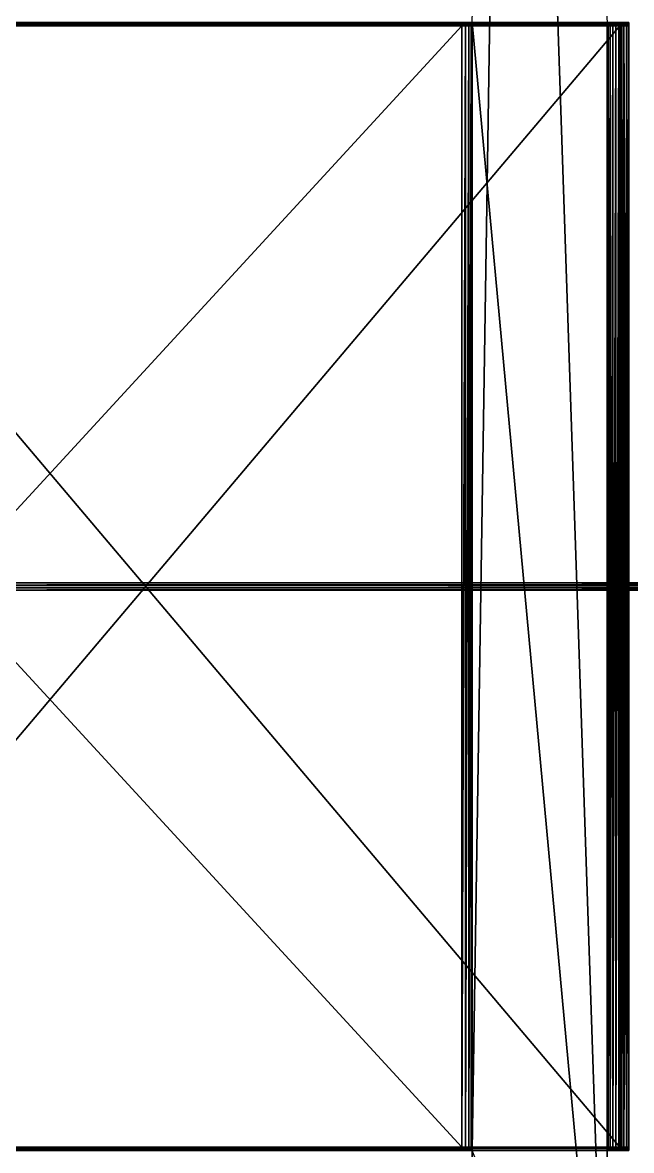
# Model space of a CAD drawing. Extents: x -683 to 86, y -225 to -3.
# Drawn here: x -471.2 to -437.1, y -145.8 to -82.6 of the extents above; entities that cross this region are included whole.
import ezdxf

# ---------------------------------------------------------------- set-up
doc = ezdxf.new("R2010")
doc.units = 0
doc.header["$MEASUREMENT"] = 0
doc.layers.get('0').update_dxf_attribs({"linetype": 'CONTINUOUS'})

msp = doc.modelspace()

# ---------------------------------------------------------------- linework, layer by layer
for points in [[(-445.996, -145.774, 5.688), (-445.996, -82.566, 5.688), (-443.823, -4.949, 15.849)], [(-445.996, -145.774, 5.688), (-443.823, -4.949, 15.849), (-438.436, -164.478, 27.154)], [(-443.823, -4.949, 15.849), (-438.436, -82.566, 27.154), (-438.436, -164.478, 27.154)], [(-504.396, -82.566, 9.247), (-446.588, -82.566, 5.55), (-446.588, -82.658, 5.55)], [(-504.396, -82.566, 9.247), (-446.588, -82.658, 5.55), (-504.396, -82.658, 9.247)], [(-446.588, -82.658, 5.55), (-504.396, -82.658, 9.247), (-504.396, -82.566, 9.247)], [(-446.588, -82.658, 5.55), (-504.396, -82.566, 9.247), (-446.588, -82.566, 5.55)], [(-504.396, -82.658, 9.247), (-446.588, -82.658, 5.55), (-446.588, -82.751, 5.55)], [(-504.396, -82.658, 9.247), (-446.588, -82.751, 5.55), (-504.396, -82.751, 9.247)], [(-446.588, -82.751, 5.55), (-504.396, -82.751, 9.247), (-504.396, -82.658, 9.247)], [(-446.588, -82.751, 5.55), (-504.396, -82.658, 9.247), (-446.588, -82.658, 5.55)], [(-504.396, -82.751, 9.247), (-446.588, -82.751, 5.55), (-446.588, -145.589, 5.55)], [(-504.396, -82.751, 9.247), (-446.588, -145.589, 5.55), (-504.396, -145.589, 9.247)], [(-504.396, -145.589, 9.247), (-504.396, -82.751, 9.247), (-446.588, -82.751, 5.55)], [(-504.396, -145.589, 9.247), (-446.588, -82.751, 5.55), (-446.588, -145.589, 5.55)], [(-437.728, -82.566, 31.908), (-490.88, -82.566, 35.858), (-490.88, -82.658, 35.858)], [(-437.728, -82.566, 31.908), (-490.88, -82.658, 35.858), (-437.728, -82.658, 31.908)], [(-490.88, -82.658, 35.858), (-437.728, -82.658, 31.908), (-437.728, -82.566, 31.908)], [(-490.88, -82.658, 35.858), (-437.728, -82.566, 31.908), (-490.88, -82.566, 35.858)], [(-437.728, -82.658, 31.908), (-490.88, -82.658, 35.858), (-490.88, -82.751, 35.858)], [(-437.728, -82.658, 31.908), (-490.88, -82.751, 35.858), (-437.728, -82.751, 31.908)], [(-490.88, -82.751, 35.858), (-437.728, -82.751, 31.908), (-437.728, -82.658, 31.908)], [(-490.88, -82.751, 35.858), (-437.728, -82.658, 31.908), (-490.88, -82.658, 35.858)], [(-437.728, -82.751, 31.908), (-490.88, -82.751, 35.858), (-490.88, -145.589, 35.858)], [(-437.728, -82.751, 31.908), (-490.88, -145.589, 35.858), (-437.728, -145.589, 31.908)], [(-437.728, -145.589, 31.908), (-437.728, -82.751, 31.908), (-490.88, -82.751, 35.858)], [(-437.728, -145.589, 31.908), (-490.88, -82.751, 35.858), (-490.88, -145.589, 35.858)], [(-446.588, -82.658, 5.55), (-446.588, -82.566, 5.55), (-446.391, -82.566, 5.549)], [(-446.588, -82.658, 5.55), (-446.391, -82.566, 5.549), (-446.384, -82.635, 5.55)], [(-446.588, -82.658, 5.55), (-446.588, -82.566, 5.55), (-446.391, -82.566, 5.549)], [(-446.588, -82.658, 5.55), (-446.391, -82.566, 5.549), (-446.384, -82.635, 5.55)], [(-446.588, -82.751, 5.55), (-446.588, -82.658, 5.55), (-446.384, -82.635, 5.55)], [(-446.588, -82.751, 5.55), (-446.384, -82.635, 5.55), (-446.381, -82.708, 5.55)], [(-446.588, -82.751, 5.55), (-446.588, -82.658, 5.55), (-446.384, -82.635, 5.55)], [(-446.588, -82.751, 5.55), (-446.384, -82.635, 5.55), (-446.381, -82.708, 5.55)], [(-446.381, -82.708, 5.55), (-446.381, -145.632, 5.55), (-446.588, -145.589, 5.55)], [(-446.381, -82.708, 5.55), (-446.588, -145.589, 5.55), (-446.588, -82.751, 5.55)], [(-446.588, -145.589, 5.55), (-446.588, -82.751, 5.55), (-446.381, -82.708, 5.55)], [(-446.588, -145.589, 5.55), (-446.381, -82.708, 5.55), (-446.381, -145.632, 5.55)], [(-446.384, -82.635, 5.55), (-446.391, -82.566, 5.549), (-446.277, -82.566, 5.561)], [(-446.384, -82.635, 5.55), (-446.391, -82.566, 5.549), (-446.277, -82.566, 5.561)], [(-446.384, -82.635, 5.55), (-446.277, -82.566, 5.561), (-446.232, -82.606, 5.569)], [(-446.384, -82.635, 5.55), (-446.277, -82.566, 5.561), (-446.232, -82.606, 5.569)], [(-446.381, -82.708, 5.55), (-446.384, -82.635, 5.55), (-446.232, -82.606, 5.569)], [(-446.381, -82.708, 5.55), (-446.384, -82.635, 5.55), (-446.232, -82.606, 5.569)], [(-446.381, -82.708, 5.55), (-446.232, -82.606, 5.569), (-446.196, -82.658, 5.576)], [(-446.381, -82.708, 5.55), (-446.232, -82.606, 5.569), (-446.196, -82.658, 5.576)], [(-446.196, -82.658, 5.576), (-446.196, -145.682, 5.576), (-446.381, -145.632, 5.55)], [(-446.196, -82.658, 5.576), (-446.381, -145.632, 5.55), (-446.381, -82.708, 5.55)], [(-446.381, -145.632, 5.55), (-446.381, -82.708, 5.55), (-446.196, -82.658, 5.576)], [(-446.381, -145.632, 5.55), (-446.196, -82.658, 5.576), (-446.196, -145.682, 5.576)], [(-446.138, -82.566, 5.592), (-446.232, -82.606, 5.569), (-446.277, -82.566, 5.561)], [(-446.138, -82.566, 5.592), (-446.232, -82.606, 5.569), (-446.277, -82.566, 5.561)], [(-446.061, -82.608, 5.625), (-446.232, -82.606, 5.569), (-446.138, -82.566, 5.592)], [(-446.061, -82.608, 5.625), (-446.232, -82.606, 5.569), (-446.138, -82.566, 5.592)], [(-446.061, -82.608, 5.625), (-446.196, -82.658, 5.576), (-446.232, -82.606, 5.569)], [(-446.061, -82.608, 5.625), (-446.196, -82.658, 5.576), (-446.232, -82.606, 5.569)], [(-446.061, -82.608, 5.625), (-446.061, -145.732, 5.625), (-446.196, -145.682, 5.576)], [(-446.061, -82.608, 5.625), (-446.196, -145.682, 5.576), (-446.196, -82.658, 5.576)], [(-446.196, -145.682, 5.576), (-446.196, -82.658, 5.576), (-446.061, -82.608, 5.625)], [(-446.196, -145.682, 5.576), (-446.061, -82.608, 5.625), (-446.061, -145.732, 5.625)], [(-445.996, -82.566, 5.688), (-446.061, -82.608, 5.625), (-446.138, -82.566, 5.592)], [(-445.996, -82.566, 5.688), (-446.061, -82.608, 5.625), (-446.138, -82.566, 5.592)], [(-445.996, -82.566, 5.688), (-445.996, -145.774, 5.688), (-446.061, -145.732, 5.625)], [(-445.996, -82.566, 5.688), (-446.061, -145.732, 5.625), (-446.061, -82.608, 5.625)], [(-446.061, -145.732, 5.625), (-446.061, -82.608, 5.625), (-445.996, -82.566, 5.688)], [(-446.061, -145.732, 5.625), (-445.996, -82.566, 5.688), (-445.996, -145.774, 5.688)], [(-445.996, -164.469, 5.688), (-445.996, -145.774, 5.688), (-445.996, -82.566, 5.688)], [(-438.436, -164.478, 27.154), (-445.996, -164.469, 5.688), (-445.996, -82.566, 5.688)], [(-438.436, -82.566, 27.154), (-438.436, -164.478, 27.154), (-445.996, -82.566, 5.688)], [(-438.436, -82.566, 27.154), (-438.436, -145.774, 27.154), (-438.436, -164.478, 27.154)], [(-438.436, -82.566, 27.154), (-438.436, -145.774, 27.154), (-438.436, -164.478, 27.154)], [(-438.436, -82.566, 27.154), (-438.315, -82.566, 27.277), (-438.379, -82.608, 27.228)], [(-438.436, -82.566, 27.154), (-438.315, -82.566, 27.277), (-438.379, -82.608, 27.228)], [(-438.436, -145.774, 27.154), (-438.436, -82.566, 27.154), (-438.379, -82.608, 27.228)], [(-438.379, -82.608, 27.228), (-438.436, -145.774, 27.154), (-438.436, -82.566, 27.154)], [(-438.436, -145.774, 27.154), (-438.379, -82.608, 27.228), (-438.379, -145.732, 27.228)], [(-438.379, -82.608, 27.228), (-438.379, -145.732, 27.228), (-438.436, -145.774, 27.154)], [(-438.379, -82.608, 27.228), (-438.315, -82.566, 27.277), (-438.237, -82.606, 27.323)], [(-438.379, -82.608, 27.228), (-438.315, -82.566, 27.277), (-438.237, -82.606, 27.323)], [(-438.379, -82.608, 27.228), (-438.237, -82.606, 27.323), (-438.266, -82.658, 27.307)], [(-438.379, -82.608, 27.228), (-438.237, -82.606, 27.323), (-438.266, -82.658, 27.307)], [(-438.379, -145.732, 27.228), (-438.379, -82.608, 27.228), (-438.266, -82.658, 27.307)], [(-438.266, -82.658, 27.307), (-438.379, -145.732, 27.228), (-438.379, -82.608, 27.228)], [(-438.379, -145.732, 27.228), (-438.266, -82.658, 27.307), (-438.266, -145.682, 27.307)], [(-438.266, -82.658, 27.307), (-438.266, -145.682, 27.307), (-438.379, -145.732, 27.228)], [(-438.315, -82.566, 27.277), (-438.201, -82.566, 27.342), (-438.237, -82.606, 27.323)], [(-438.315, -82.566, 27.277), (-438.201, -82.566, 27.342), (-438.237, -82.606, 27.323)], [(-438.115, -82.708, 27.379), (-438.266, -82.658, 27.307), (-438.237, -82.606, 27.323)], [(-438.115, -82.708, 27.379), (-438.266, -82.658, 27.307), (-438.237, -82.606, 27.323)], [(-438.266, -145.682, 27.307), (-438.266, -82.658, 27.307), (-438.115, -82.708, 27.379)], [(-438.115, -82.708, 27.379), (-438.266, -145.682, 27.307), (-438.266, -82.658, 27.307)], [(-438.266, -145.682, 27.307), (-438.115, -82.708, 27.379), (-438.115, -145.632, 27.379)], [(-438.115, -82.708, 27.379), (-438.115, -145.632, 27.379), (-438.266, -145.682, 27.307)], [(-438.113, -82.635, 27.38), (-438.237, -82.606, 27.323), (-438.201, -82.566, 27.342)], [(-438.113, -82.635, 27.38), (-438.237, -82.606, 27.323), (-438.201, -82.566, 27.342)], [(-438.115, -82.708, 27.379), (-438.237, -82.606, 27.323), (-438.113, -82.635, 27.38)], [(-438.115, -82.708, 27.379), (-438.237, -82.606, 27.323), (-438.113, -82.635, 27.38)], [(-438.113, -82.635, 27.38), (-438.201, -82.566, 27.342), (-438.108, -82.566, 27.382)], [(-438.113, -82.635, 27.38), (-438.201, -82.566, 27.342), (-438.108, -82.566, 27.382)], [(-437.949, -82.751, 27.433), (-438.115, -82.708, 27.379), (-438.113, -82.635, 27.38)], [(-437.949, -82.751, 27.433), (-438.115, -82.708, 27.379), (-438.113, -82.635, 27.38)], [(-438.115, -145.632, 27.379), (-438.115, -82.708, 27.379), (-437.949, -82.751, 27.433)], [(-437.949, -82.751, 27.433), (-438.115, -145.632, 27.379), (-438.115, -82.708, 27.379)], [(-438.115, -145.632, 27.379), (-437.949, -82.751, 27.433), (-437.949, -145.589, 27.433)], [(-437.949, -82.751, 27.433), (-437.949, -145.589, 27.433), (-438.115, -145.632, 27.379)], [(-437.949, -82.658, 27.433), (-438.113, -82.635, 27.38), (-438.108, -82.566, 27.382)], [(-437.949, -82.658, 27.433), (-438.113, -82.635, 27.38), (-438.108, -82.566, 27.382)], [(-437.949, -82.751, 27.433), (-438.113, -82.635, 27.38), (-437.949, -82.658, 27.433)], [(-437.949, -82.751, 27.433), (-438.113, -82.635, 27.38), (-437.949, -82.658, 27.433)], [(-437.949, -82.658, 27.433), (-438.108, -82.566, 27.382), (-437.949, -82.566, 27.433)], [(-437.949, -82.658, 27.433), (-438.108, -82.566, 27.382), (-437.949, -82.566, 27.433)], [(-437.949, -82.658, 27.433), (-437.949, -82.566, 27.433), (-437.779, -82.566, 27.491)], [(-437.949, -82.658, 27.433), (-437.779, -82.566, 27.491), (-437.779, -82.658, 27.491)], [(-437.949, -82.658, 27.433), (-437.949, -82.566, 27.433), (-437.779, -82.566, 27.491)], [(-437.949, -82.658, 27.433), (-437.779, -82.566, 27.491), (-437.779, -82.658, 27.491)], [(-437.949, -82.566, 27.433), (-437.949, -82.566, 27.433), (-437.949, -82.658, 27.433)], [(-437.949, -82.566, 27.433), (-437.949, -82.658, 27.433), (-437.949, -82.658, 27.433)], [(-437.949, -82.658, 27.433), (-437.949, -82.658, 27.433), (-437.949, -82.566, 27.433)], [(-437.949, -82.658, 27.433), (-437.949, -82.566, 27.433), (-437.949, -82.566, 27.433)], [(-437.949, -82.751, 27.433), (-437.949, -82.658, 27.433), (-437.779, -82.658, 27.491)], [(-437.949, -82.751, 27.433), (-437.779, -82.658, 27.491), (-437.787, -82.751, 27.488)], [(-437.949, -82.751, 27.433), (-437.949, -82.658, 27.433), (-437.779, -82.658, 27.491)], [(-437.949, -82.751, 27.433), (-437.779, -82.658, 27.491), (-437.787, -82.751, 27.488)], [(-437.949, -82.658, 27.433), (-437.949, -82.658, 27.433), (-437.949, -82.751, 27.433)], [(-437.949, -82.658, 27.433), (-437.949, -82.751, 27.433), (-437.949, -82.751, 27.433)], [(-437.949, -82.751, 27.433), (-437.949, -82.751, 27.433), (-437.949, -82.658, 27.433)], [(-437.949, -82.751, 27.433), (-437.949, -82.658, 27.433), (-437.949, -82.658, 27.433)], [(-437.949, -82.751, 27.433), (-437.949, -82.751, 27.433), (-437.949, -145.589, 27.433)], [(-437.949, -82.751, 27.433), (-437.949, -145.589, 27.433), (-437.949, -145.589, 27.433)], [(-437.949, -145.589, 27.433), (-437.949, -82.751, 27.433), (-437.949, -82.751, 27.433)], [(-437.949, -145.589, 27.433), (-437.949, -82.751, 27.433), (-437.949, -145.589, 27.433)], [(-437.949, -145.589, 27.433), (-437.949, -82.751, 27.433), (-437.787, -82.751, 27.488)], [(-437.949, -145.589, 27.433), (-437.787, -82.751, 27.488), (-437.787, -145.589, 27.488)], [(-437.787, -82.751, 27.488), (-437.787, -145.589, 27.488), (-437.949, -145.589, 27.433)], [(-437.787, -82.751, 27.488), (-437.949, -145.589, 27.433), (-437.949, -82.751, 27.433)], [(-437.787, -82.751, 27.488), (-437.779, -82.658, 27.491), (-437.647, -82.658, 27.56)], [(-437.787, -82.751, 27.488), (-437.647, -82.658, 27.56), (-437.647, -82.751, 27.56)], [(-437.787, -82.751, 27.488), (-437.779, -82.658, 27.491), (-437.647, -82.658, 27.56)], [(-437.787, -82.751, 27.488), (-437.647, -82.658, 27.56), (-437.647, -82.751, 27.56)], [(-437.787, -145.589, 27.488), (-437.787, -82.751, 27.488), (-437.647, -82.751, 27.56)], [(-437.787, -145.589, 27.488), (-437.647, -82.751, 27.56), (-437.647, -145.589, 27.56)], [(-437.647, -82.751, 27.56), (-437.647, -145.589, 27.56), (-437.787, -145.589, 27.488)], [(-437.647, -82.751, 27.56), (-437.787, -145.589, 27.488), (-437.787, -82.751, 27.488)], [(-437.779, -82.658, 27.491), (-437.779, -82.566, 27.491), (-437.647, -82.566, 27.56)], [(-437.779, -82.658, 27.491), (-437.647, -82.566, 27.56), (-437.647, -82.658, 27.56)], [(-437.779, -82.658, 27.491), (-437.779, -82.566, 27.491), (-437.647, -82.566, 27.56)], [(-437.779, -82.658, 27.491), (-437.647, -82.566, 27.56), (-437.647, -82.658, 27.56)], [(-437.728, -82.658, 31.908), (-437.52, -82.658, 31.878), (-437.52, -82.566, 31.878)], [(-437.728, -82.658, 31.908), (-437.52, -82.566, 31.878), (-437.728, -82.566, 31.908)], [(-437.728, -82.658, 31.908), (-437.52, -82.658, 31.878), (-437.52, -82.566, 31.878)], [(-437.728, -82.658, 31.908), (-437.52, -82.566, 31.878), (-437.728, -82.566, 31.908)], [(-437.728, -82.751, 31.908), (-437.529, -82.751, 31.88), (-437.52, -82.658, 31.878)], [(-437.728, -82.751, 31.908), (-437.52, -82.658, 31.878), (-437.728, -82.658, 31.908)], [(-437.728, -82.751, 31.908), (-437.529, -82.751, 31.88), (-437.52, -82.658, 31.878)], [(-437.728, -82.751, 31.908), (-437.52, -82.658, 31.878), (-437.728, -82.658, 31.908)], [(-437.529, -145.589, 31.88), (-437.529, -82.751, 31.88), (-437.728, -82.751, 31.908)], [(-437.529, -145.589, 31.88), (-437.728, -82.751, 31.908), (-437.728, -145.589, 31.908)], [(-437.728, -82.751, 31.908), (-437.728, -145.589, 31.908), (-437.529, -145.589, 31.88)], [(-437.728, -82.751, 31.908), (-437.529, -145.589, 31.88), (-437.529, -82.751, 31.88)], [(-437.555, -82.658, 27.636), (-437.647, -82.658, 27.56), (-437.647, -82.566, 27.56)], [(-437.555, -82.658, 27.636), (-437.647, -82.566, 27.56), (-437.555, -82.566, 27.636)], [(-437.555, -82.658, 27.636), (-437.647, -82.658, 27.56), (-437.647, -82.566, 27.56)], [(-437.555, -82.658, 27.636), (-437.647, -82.566, 27.56), (-437.555, -82.566, 27.636)], [(-437.551, -82.751, 27.64), (-437.647, -82.751, 27.56), (-437.647, -82.658, 27.56)], [(-437.551, -82.751, 27.64), (-437.647, -82.658, 27.56), (-437.555, -82.658, 27.636)], [(-437.551, -82.751, 27.64), (-437.647, -82.751, 27.56), (-437.647, -82.658, 27.56)], [(-437.551, -82.751, 27.64), (-437.647, -82.658, 27.56), (-437.555, -82.658, 27.636)], [(-437.647, -145.589, 27.56), (-437.647, -82.751, 27.56), (-437.551, -82.751, 27.64)], [(-437.647, -145.589, 27.56), (-437.551, -82.751, 27.64), (-437.551, -145.589, 27.64)], [(-437.551, -82.751, 27.64), (-437.551, -145.589, 27.64), (-437.647, -145.589, 27.56)], [(-437.551, -82.751, 27.64), (-437.647, -145.589, 27.56), (-437.647, -82.751, 27.56)], [(-437.514, -82.658, 27.714), (-437.555, -82.658, 27.636), (-437.555, -82.566, 27.636)], [(-437.514, -82.658, 27.714), (-437.555, -82.566, 27.636), (-437.514, -82.566, 27.714)], [(-437.514, -82.658, 27.714), (-437.555, -82.658, 27.636), (-437.555, -82.566, 27.636)], [(-437.514, -82.658, 27.714), (-437.555, -82.566, 27.636), (-437.514, -82.566, 27.714)], [(-437.514, -82.751, 27.714), (-437.551, -82.751, 27.64), (-437.555, -82.658, 27.636)], [(-437.514, -82.751, 27.714), (-437.555, -82.658, 27.636), (-437.514, -82.658, 27.714)], [(-437.514, -82.751, 27.714), (-437.551, -82.751, 27.64), (-437.555, -82.658, 27.636)], [(-437.514, -82.751, 27.714), (-437.555, -82.658, 27.636), (-437.514, -82.658, 27.714)], [(-437.551, -145.589, 27.64), (-437.551, -82.751, 27.64), (-437.514, -82.751, 27.714)], [(-437.551, -145.589, 27.64), (-437.514, -82.751, 27.714), (-437.514, -145.589, 27.714)], [(-437.514, -82.751, 27.714), (-437.514, -145.589, 27.714), (-437.551, -145.589, 27.64)], [(-437.514, -82.751, 27.714), (-437.551, -145.589, 27.64), (-437.551, -82.751, 27.64)], [(-437.529, -82.751, 31.88), (-437.362, -82.751, 31.829), (-437.362, -82.658, 31.829)], [(-437.529, -82.751, 31.88), (-437.362, -82.658, 31.829), (-437.52, -82.658, 31.878)], [(-437.529, -82.751, 31.88), (-437.362, -82.751, 31.829), (-437.362, -82.658, 31.829)], [(-437.529, -82.751, 31.88), (-437.362, -82.658, 31.829), (-437.52, -82.658, 31.878)], [(-437.362, -145.589, 31.829), (-437.362, -82.751, 31.829), (-437.529, -82.751, 31.88)], [(-437.362, -145.589, 31.829), (-437.529, -82.751, 31.88), (-437.529, -145.589, 31.88)], [(-437.529, -82.751, 31.88), (-437.529, -145.589, 31.88), (-437.362, -145.589, 31.829)], [(-437.529, -82.751, 31.88), (-437.362, -145.589, 31.829), (-437.362, -82.751, 31.829)], [(-437.52, -82.658, 31.878), (-437.362, -82.658, 31.829), (-437.362, -82.566, 31.829)], [(-437.52, -82.658, 31.878), (-437.362, -82.566, 31.829), (-437.52, -82.566, 31.878)], [(-437.52, -82.658, 31.878), (-437.362, -82.658, 31.829), (-437.362, -82.566, 31.829)], [(-437.52, -82.658, 31.878), (-437.362, -82.566, 31.829), (-437.52, -82.566, 31.878)], [(-437.514, -82.566, 27.714), (-437.218, -82.566, 31.695), (-437.218, -82.658, 31.695)], [(-437.514, -82.566, 27.714), (-437.218, -82.658, 31.695), (-437.514, -82.658, 27.714)], [(-437.218, -82.658, 31.695), (-437.514, -82.658, 27.714), (-437.514, -82.566, 27.714)], [(-437.218, -82.658, 31.695), (-437.514, -82.566, 27.714), (-437.218, -82.566, 31.695)], [(-437.514, -82.658, 27.714), (-437.218, -82.658, 31.695), (-437.218, -82.751, 31.695)], [(-437.514, -82.658, 27.714), (-437.218, -82.751, 31.695), (-437.514, -82.751, 27.714)], [(-437.218, -82.751, 31.695), (-437.514, -82.751, 27.714), (-437.514, -82.658, 27.714)], [(-437.218, -82.751, 31.695), (-437.514, -82.658, 27.714), (-437.218, -82.658, 31.695)], [(-437.218, -145.589, 31.695), (-437.514, -145.589, 27.714), (-437.514, -82.751, 27.714)], [(-437.218, -145.589, 31.695), (-437.514, -82.751, 27.714), (-437.218, -82.751, 31.695)], [(-437.218, -82.751, 31.695), (-437.218, -145.589, 31.695), (-437.514, -145.589, 27.714)], [(-437.218, -82.751, 31.695), (-437.514, -145.589, 27.714), (-437.514, -82.751, 27.714)], [(-437.257, -82.658, 31.768), (-437.257, -82.566, 31.768), (-437.362, -82.566, 31.829)], [(-437.257, -82.658, 31.768), (-437.362, -82.566, 31.829), (-437.362, -82.658, 31.829)], [(-437.257, -82.658, 31.768), (-437.257, -82.566, 31.768), (-437.362, -82.566, 31.829)], [(-437.257, -82.658, 31.768), (-437.362, -82.566, 31.829), (-437.362, -82.658, 31.829)], [(-437.253, -82.751, 31.765), (-437.257, -82.658, 31.768), (-437.362, -82.658, 31.829)], [(-437.253, -82.751, 31.765), (-437.362, -82.658, 31.829), (-437.362, -82.751, 31.829)], [(-437.253, -82.751, 31.765), (-437.257, -82.658, 31.768), (-437.362, -82.658, 31.829)], [(-437.253, -82.751, 31.765), (-437.362, -82.658, 31.829), (-437.362, -82.751, 31.829)], [(-437.253, -145.589, 31.765), (-437.253, -82.751, 31.765), (-437.362, -82.751, 31.829)], [(-437.253, -145.589, 31.765), (-437.362, -82.751, 31.829), (-437.362, -145.589, 31.829)], [(-437.362, -82.751, 31.829), (-437.362, -145.589, 31.829), (-437.253, -145.589, 31.765)], [(-437.362, -82.751, 31.829), (-437.253, -145.589, 31.765), (-437.253, -82.751, 31.765)], [(-437.218, -82.658, 31.695), (-437.218, -82.566, 31.695), (-437.257, -82.566, 31.768)], [(-437.218, -82.658, 31.695), (-437.257, -82.566, 31.768), (-437.257, -82.658, 31.768)], [(-437.218, -82.658, 31.695), (-437.218, -82.566, 31.695), (-437.257, -82.566, 31.768)], [(-437.218, -82.658, 31.695), (-437.257, -82.566, 31.768), (-437.257, -82.658, 31.768)], [(-437.218, -82.751, 31.695), (-437.218, -82.658, 31.695), (-437.257, -82.658, 31.768)], [(-437.218, -82.751, 31.695), (-437.257, -82.658, 31.768), (-437.253, -82.751, 31.765)], [(-437.218, -82.751, 31.695), (-437.218, -82.658, 31.695), (-437.257, -82.658, 31.768)], [(-437.218, -82.751, 31.695), (-437.257, -82.658, 31.768), (-437.253, -82.751, 31.765)], [(-437.218, -145.589, 31.695), (-437.218, -82.751, 31.695), (-437.253, -82.751, 31.765)], [(-437.218, -145.589, 31.695), (-437.253, -82.751, 31.765), (-437.253, -145.589, 31.765)], [(-437.253, -82.751, 31.765), (-437.253, -145.589, 31.765), (-437.218, -145.589, 31.695)], [(-437.253, -82.751, 31.765), (-437.218, -145.589, 31.695), (-437.218, -82.751, 31.695)], [(-499.793, -114.102, 98.63), (-290.08, -114.102, 128.705), (-290.08, -113.967, 128.705)], [(-499.793, -114.102, 98.63), (-290.08, -113.967, 128.705), (-499.793, -113.967, 98.63)], [(-499.793, -114.238, 98.63), (-290.08, -114.238, 128.705), (-290.08, -114.102, 128.705)], [(-499.793, -114.238, 98.63), (-290.08, -114.102, 128.705), (-499.793, -114.102, 98.63)], [(-499.793, -114.373, 98.63), (-290.08, -114.373, 128.705), (-290.08, -114.238, 128.705)], [(-499.793, -114.373, 98.63), (-290.08, -114.238, 128.705), (-499.793, -114.238, 98.63)], [(-446.588, -145.682, 5.55), (-504.396, -145.682, 9.247), (-504.396, -145.589, 9.247)], [(-446.588, -145.682, 5.55), (-504.396, -145.589, 9.247), (-446.588, -145.589, 5.55)], [(-504.396, -145.589, 9.247), (-446.588, -145.589, 5.55), (-446.588, -145.682, 5.55)], [(-504.396, -145.589, 9.247), (-446.588, -145.682, 5.55), (-504.396, -145.682, 9.247)], [(-446.588, -145.774, 5.55), (-504.396, -145.774, 9.247), (-504.396, -145.682, 9.247)], [(-446.588, -145.774, 5.55), (-504.396, -145.682, 9.247), (-446.588, -145.682, 5.55)], [(-504.396, -145.682, 9.247), (-446.588, -145.682, 5.55), (-446.588, -145.774, 5.55)], [(-504.396, -145.682, 9.247), (-446.588, -145.774, 5.55), (-504.396, -145.774, 9.247)], [(-490.88, -145.682, 35.858), (-437.728, -145.682, 31.908), (-437.728, -145.589, 31.908)], [(-490.88, -145.682, 35.858), (-437.728, -145.589, 31.908), (-490.88, -145.589, 35.858)], [(-437.728, -145.589, 31.908), (-490.88, -145.589, 35.858), (-490.88, -145.682, 35.858)], [(-437.728, -145.589, 31.908), (-490.88, -145.682, 35.858), (-437.728, -145.682, 31.908)], [(-490.88, -145.774, 35.858), (-437.728, -145.774, 31.908), (-437.728, -145.682, 31.908)], [(-490.88, -145.774, 35.858), (-437.728, -145.682, 31.908), (-490.88, -145.682, 35.858)], [(-437.728, -145.682, 31.908), (-490.88, -145.682, 35.858), (-490.88, -145.774, 35.858)], [(-437.728, -145.682, 31.908), (-490.88, -145.774, 35.858), (-437.728, -145.774, 31.908)], [(-446.588, -145.589, 5.55), (-446.381, -145.632, 5.55), (-446.384, -145.705, 5.55)], [(-446.588, -145.589, 5.55), (-446.384, -145.705, 5.55), (-446.588, -145.682, 5.55)], [(-446.588, -145.589, 5.55), (-446.381, -145.632, 5.55), (-446.384, -145.705, 5.55)], [(-446.588, -145.589, 5.55), (-446.384, -145.705, 5.55), (-446.588, -145.682, 5.55)], [(-446.588, -145.682, 5.55), (-446.384, -145.705, 5.55), (-446.391, -145.774, 5.549)], [(-446.588, -145.682, 5.55), (-446.391, -145.774, 5.549), (-446.588, -145.774, 5.55)], [(-446.588, -145.682, 5.55), (-446.384, -145.705, 5.55), (-446.391, -145.774, 5.549)], [(-446.588, -145.682, 5.55), (-446.391, -145.774, 5.549), (-446.588, -145.774, 5.55)], [(-446.384, -145.705, 5.55), (-446.277, -145.774, 5.561), (-446.391, -145.774, 5.549)], [(-446.384, -145.705, 5.55), (-446.277, -145.774, 5.561), (-446.391, -145.774, 5.549)], [(-446.381, -145.632, 5.55), (-446.232, -145.734, 5.569), (-446.384, -145.705, 5.55)], [(-446.381, -145.632, 5.55), (-446.232, -145.734, 5.569), (-446.384, -145.705, 5.55)], [(-446.384, -145.705, 5.55), (-446.232, -145.734, 5.569), (-446.277, -145.774, 5.561)], [(-446.384, -145.705, 5.55), (-446.232, -145.734, 5.569), (-446.277, -145.774, 5.561)], [(-446.381, -145.632, 5.55), (-446.196, -145.682, 5.576), (-446.232, -145.734, 5.569)], [(-446.381, -145.632, 5.55), (-446.196, -145.682, 5.576), (-446.232, -145.734, 5.569)], [(-446.138, -145.774, 5.592), (-446.277, -145.774, 5.561), (-446.232, -145.734, 5.569)], [(-446.138, -145.774, 5.592), (-446.277, -145.774, 5.561), (-446.232, -145.734, 5.569)], [(-446.061, -145.732, 5.625), (-446.232, -145.734, 5.569), (-446.196, -145.682, 5.576)], [(-446.061, -145.732, 5.625), (-446.232, -145.734, 5.569), (-446.196, -145.682, 5.576)], [(-446.061, -145.732, 5.625), (-446.138, -145.774, 5.592), (-446.232, -145.734, 5.569)], [(-446.061, -145.732, 5.625), (-446.138, -145.774, 5.592), (-446.232, -145.734, 5.569)], [(-445.996, -145.774, 5.688), (-446.138, -145.774, 5.592), (-446.061, -145.732, 5.625)], [(-445.996, -145.774, 5.688), (-446.138, -145.774, 5.592), (-446.061, -145.732, 5.625)], [(-438.436, -145.774, 27.154), (-438.379, -145.732, 27.228), (-438.315, -145.774, 27.277)], [(-438.436, -145.774, 27.154), (-438.379, -145.732, 27.228), (-438.315, -145.774, 27.277)], [(-438.379, -145.732, 27.228), (-438.266, -145.682, 27.307), (-438.237, -145.734, 27.323)], [(-438.379, -145.732, 27.228), (-438.266, -145.682, 27.307), (-438.237, -145.734, 27.323)], [(-438.379, -145.732, 27.228), (-438.237, -145.734, 27.323), (-438.315, -145.774, 27.277)], [(-438.379, -145.732, 27.228), (-438.237, -145.734, 27.323), (-438.315, -145.774, 27.277)], [(-438.315, -145.774, 27.277), (-438.237, -145.734, 27.323), (-438.201, -145.774, 27.342)], [(-438.315, -145.774, 27.277), (-438.237, -145.734, 27.323), (-438.201, -145.774, 27.342)], [(-438.115, -145.632, 27.379), (-438.237, -145.734, 27.323), (-438.266, -145.682, 27.307)], [(-438.115, -145.632, 27.379), (-438.237, -145.734, 27.323), (-438.266, -145.682, 27.307)], [(-438.115, -145.632, 27.379), (-438.113, -145.705, 27.38), (-438.237, -145.734, 27.323)], [(-438.115, -145.632, 27.379), (-438.113, -145.705, 27.38), (-438.237, -145.734, 27.323)], [(-438.113, -145.705, 27.38), (-438.201, -145.774, 27.342), (-438.237, -145.734, 27.323)], [(-438.113, -145.705, 27.38), (-438.201, -145.774, 27.342), (-438.237, -145.734, 27.323)], [(-438.113, -145.705, 27.38), (-438.108, -145.774, 27.382), (-438.201, -145.774, 27.342)], [(-438.113, -145.705, 27.38), (-438.108, -145.774, 27.382), (-438.201, -145.774, 27.342)], [(-437.949, -145.589, 27.433), (-438.113, -145.705, 27.38), (-438.115, -145.632, 27.379)], [(-437.949, -145.589, 27.433), (-438.113, -145.705, 27.38), (-438.115, -145.632, 27.379)], [(-437.949, -145.589, 27.433), (-437.949, -145.682, 27.433), (-438.113, -145.705, 27.38)], [(-437.949, -145.589, 27.433), (-437.949, -145.682, 27.433), (-438.113, -145.705, 27.38)], [(-437.949, -145.682, 27.433), (-438.108, -145.774, 27.382), (-438.113, -145.705, 27.38)], [(-437.949, -145.682, 27.433), (-438.108, -145.774, 27.382), (-438.113, -145.705, 27.38)], [(-437.949, -145.682, 27.433), (-437.949, -145.774, 27.433), (-438.108, -145.774, 27.382)], [(-437.949, -145.682, 27.433), (-437.949, -145.774, 27.433), (-438.108, -145.774, 27.382)], [(-437.949, -145.589, 27.433), (-437.787, -145.589, 27.488), (-437.779, -145.682, 27.491)], [(-437.949, -145.589, 27.433), (-437.779, -145.682, 27.491), (-437.949, -145.682, 27.433)], [(-437.949, -145.589, 27.433), (-437.787, -145.589, 27.488), (-437.779, -145.682, 27.491)], [(-437.949, -145.589, 27.433), (-437.779, -145.682, 27.491), (-437.949, -145.682, 27.433)], [(-437.949, -145.682, 27.433), (-437.949, -145.682, 27.433), (-437.949, -145.589, 27.433)], [(-437.949, -145.682, 27.433), (-437.949, -145.589, 27.433), (-437.949, -145.589, 27.433)], [(-437.949, -145.589, 27.433), (-437.949, -145.589, 27.433), (-437.949, -145.682, 27.433)], [(-437.949, -145.589, 27.433), (-437.949, -145.682, 27.433), (-437.949, -145.682, 27.433)], [(-437.949, -145.682, 27.433), (-437.779, -145.682, 27.491), (-437.779, -145.774, 27.491)], [(-437.949, -145.682, 27.433), (-437.779, -145.774, 27.491), (-437.949, -145.774, 27.433)], [(-437.949, -145.682, 27.433), (-437.779, -145.682, 27.491), (-437.779, -145.774, 27.491)], [(-437.949, -145.682, 27.433), (-437.779, -145.774, 27.491), (-437.949, -145.774, 27.433)], [(-437.949, -145.774, 27.433), (-437.949, -145.774, 27.433), (-437.949, -145.682, 27.433)], [(-437.949, -145.774, 27.433), (-437.949, -145.682, 27.433), (-437.949, -145.682, 27.433)], [(-437.949, -145.682, 27.433), (-437.949, -145.682, 27.433), (-437.949, -145.774, 27.433)], [(-437.949, -145.682, 27.433), (-437.949, -145.774, 27.433), (-437.949, -145.774, 27.433)], [(-437.787, -145.589, 27.488), (-437.647, -145.589, 27.56), (-437.647, -145.682, 27.56)], [(-437.787, -145.589, 27.488), (-437.647, -145.682, 27.56), (-437.779, -145.682, 27.491)], [(-437.787, -145.589, 27.488), (-437.647, -145.589, 27.56), (-437.647, -145.682, 27.56)], [(-437.787, -145.589, 27.488), (-437.647, -145.682, 27.56), (-437.779, -145.682, 27.491)], [(-437.779, -145.682, 27.491), (-437.647, -145.682, 27.56), (-437.647, -145.774, 27.56)], [(-437.779, -145.682, 27.491), (-437.647, -145.774, 27.56), (-437.779, -145.774, 27.491)], [(-437.779, -145.682, 27.491), (-437.647, -145.682, 27.56), (-437.647, -145.774, 27.56)], [(-437.779, -145.682, 27.491), (-437.647, -145.774, 27.56), (-437.779, -145.774, 27.491)], [(-437.728, -145.589, 31.908), (-437.728, -145.682, 31.908), (-437.52, -145.682, 31.878)], [(-437.728, -145.589, 31.908), (-437.52, -145.682, 31.878), (-437.529, -145.589, 31.88)], [(-437.728, -145.589, 31.908), (-437.728, -145.682, 31.908), (-437.52, -145.682, 31.878)], [(-437.728, -145.589, 31.908), (-437.52, -145.682, 31.878), (-437.529, -145.589, 31.88)], [(-437.728, -145.682, 31.908), (-437.728, -145.774, 31.908), (-437.52, -145.774, 31.878)], [(-437.728, -145.682, 31.908), (-437.52, -145.774, 31.878), (-437.52, -145.682, 31.878)], [(-437.728, -145.682, 31.908), (-437.728, -145.774, 31.908), (-437.52, -145.774, 31.878)], [(-437.728, -145.682, 31.908), (-437.52, -145.774, 31.878), (-437.52, -145.682, 31.878)], [(-437.551, -145.589, 27.64), (-437.555, -145.682, 27.636), (-437.647, -145.682, 27.56)], [(-437.551, -145.589, 27.64), (-437.647, -145.682, 27.56), (-437.647, -145.589, 27.56)], [(-437.551, -145.589, 27.64), (-437.555, -145.682, 27.636), (-437.647, -145.682, 27.56)], [(-437.551, -145.589, 27.64), (-437.647, -145.682, 27.56), (-437.647, -145.589, 27.56)], [(-437.555, -145.682, 27.636), (-437.555, -145.774, 27.636), (-437.647, -145.774, 27.56)], [(-437.555, -145.682, 27.636), (-437.647, -145.774, 27.56), (-437.647, -145.682, 27.56)], [(-437.555, -145.682, 27.636), (-437.555, -145.774, 27.636), (-437.647, -145.774, 27.56)], [(-437.555, -145.682, 27.636), (-437.647, -145.774, 27.56), (-437.647, -145.682, 27.56)], [(-437.514, -145.589, 27.714), (-437.514, -145.682, 27.714), (-437.555, -145.682, 27.636)], [(-437.514, -145.589, 27.714), (-437.555, -145.682, 27.636), (-437.551, -145.589, 27.64)], [(-437.514, -145.589, 27.714), (-437.514, -145.682, 27.714), (-437.555, -145.682, 27.636)], [(-437.514, -145.589, 27.714), (-437.555, -145.682, 27.636), (-437.551, -145.589, 27.64)], [(-437.514, -145.682, 27.714), (-437.514, -145.774, 27.714), (-437.555, -145.774, 27.636)], [(-437.514, -145.682, 27.714), (-437.555, -145.774, 27.636), (-437.555, -145.682, 27.636)], [(-437.514, -145.682, 27.714), (-437.514, -145.774, 27.714), (-437.555, -145.774, 27.636)], [(-437.514, -145.682, 27.714), (-437.555, -145.774, 27.636), (-437.555, -145.682, 27.636)], [(-437.529, -145.589, 31.88), (-437.52, -145.682, 31.878), (-437.362, -145.682, 31.829)], [(-437.529, -145.589, 31.88), (-437.362, -145.682, 31.829), (-437.362, -145.589, 31.829)], [(-437.529, -145.589, 31.88), (-437.52, -145.682, 31.878), (-437.362, -145.682, 31.829)], [(-437.529, -145.589, 31.88), (-437.362, -145.682, 31.829), (-437.362, -145.589, 31.829)], [(-437.52, -145.682, 31.878), (-437.52, -145.774, 31.878), (-437.362, -145.774, 31.829)], [(-437.52, -145.682, 31.878), (-437.362, -145.774, 31.829), (-437.362, -145.682, 31.829)], [(-437.52, -145.682, 31.878), (-437.52, -145.774, 31.878), (-437.362, -145.774, 31.829)], [(-437.52, -145.682, 31.878), (-437.362, -145.774, 31.829), (-437.362, -145.682, 31.829)], [(-437.218, -145.682, 31.695), (-437.514, -145.682, 27.714), (-437.514, -145.589, 27.714)], [(-437.218, -145.682, 31.695), (-437.514, -145.589, 27.714), (-437.218, -145.589, 31.695)], [(-437.514, -145.589, 27.714), (-437.218, -145.589, 31.695), (-437.218, -145.682, 31.695)], [(-437.514, -145.589, 27.714), (-437.218, -145.682, 31.695), (-437.514, -145.682, 27.714)], [(-437.218, -145.774, 31.695), (-437.514, -145.774, 27.714), (-437.514, -145.682, 27.714)], [(-437.218, -145.774, 31.695), (-437.514, -145.682, 27.714), (-437.218, -145.682, 31.695)], [(-437.514, -145.682, 27.714), (-437.218, -145.682, 31.695), (-437.218, -145.774, 31.695)], [(-437.514, -145.682, 27.714), (-437.218, -145.774, 31.695), (-437.514, -145.774, 27.714)], [(-437.253, -145.589, 31.765), (-437.362, -145.589, 31.829), (-437.362, -145.682, 31.829)], [(-437.253, -145.589, 31.765), (-437.362, -145.682, 31.829), (-437.257, -145.682, 31.768)], [(-437.253, -145.589, 31.765), (-437.362, -145.589, 31.829), (-437.362, -145.682, 31.829)], [(-437.253, -145.589, 31.765), (-437.362, -145.682, 31.829), (-437.257, -145.682, 31.768)], [(-437.257, -145.682, 31.768), (-437.362, -145.682, 31.829), (-437.362, -145.774, 31.829)], [(-437.257, -145.682, 31.768), (-437.362, -145.774, 31.829), (-437.257, -145.774, 31.768)], [(-437.257, -145.682, 31.768), (-437.362, -145.682, 31.829), (-437.362, -145.774, 31.829)], [(-437.257, -145.682, 31.768), (-437.362, -145.774, 31.829), (-437.257, -145.774, 31.768)], [(-437.218, -145.589, 31.695), (-437.253, -145.589, 31.765), (-437.257, -145.682, 31.768)], [(-437.218, -145.589, 31.695), (-437.257, -145.682, 31.768), (-437.218, -145.682, 31.695)], [(-437.218, -145.589, 31.695), (-437.253, -145.589, 31.765), (-437.257, -145.682, 31.768)], [(-437.218, -145.589, 31.695), (-437.257, -145.682, 31.768), (-437.218, -145.682, 31.695)], [(-437.218, -145.682, 31.695), (-437.257, -145.682, 31.768), (-437.257, -145.774, 31.768)], [(-437.218, -145.682, 31.695), (-437.257, -145.774, 31.768), (-437.218, -145.774, 31.695)], [(-437.218, -145.682, 31.695), (-437.257, -145.682, 31.768), (-437.257, -145.774, 31.768)], [(-437.218, -145.682, 31.695), (-437.257, -145.774, 31.768), (-437.218, -145.774, 31.695)]]:
    msp.add_3dface(points)
at = {"color": 252}
for points in [[(-499.793, -12.966, 98.63), (-499.793, -113.967, 98.63), (-290.08, -113.967, 128.705)], [(-499.793, -12.966, 98.63), (-290.08, -113.967, 128.705), (-290.08, -28.289, 128.705)], [(-499.793, -215.374, 98.63), (-290.08, -200.051, 128.705), (-290.08, -114.373, 128.705)], [(-499.793, -215.374, 98.63), (-290.08, -114.373, 128.705), (-499.793, -114.373, 98.63)]]:
    msp.add_3dface(points, dxfattribs=at)

doc.saveas('drawing.dxf')
